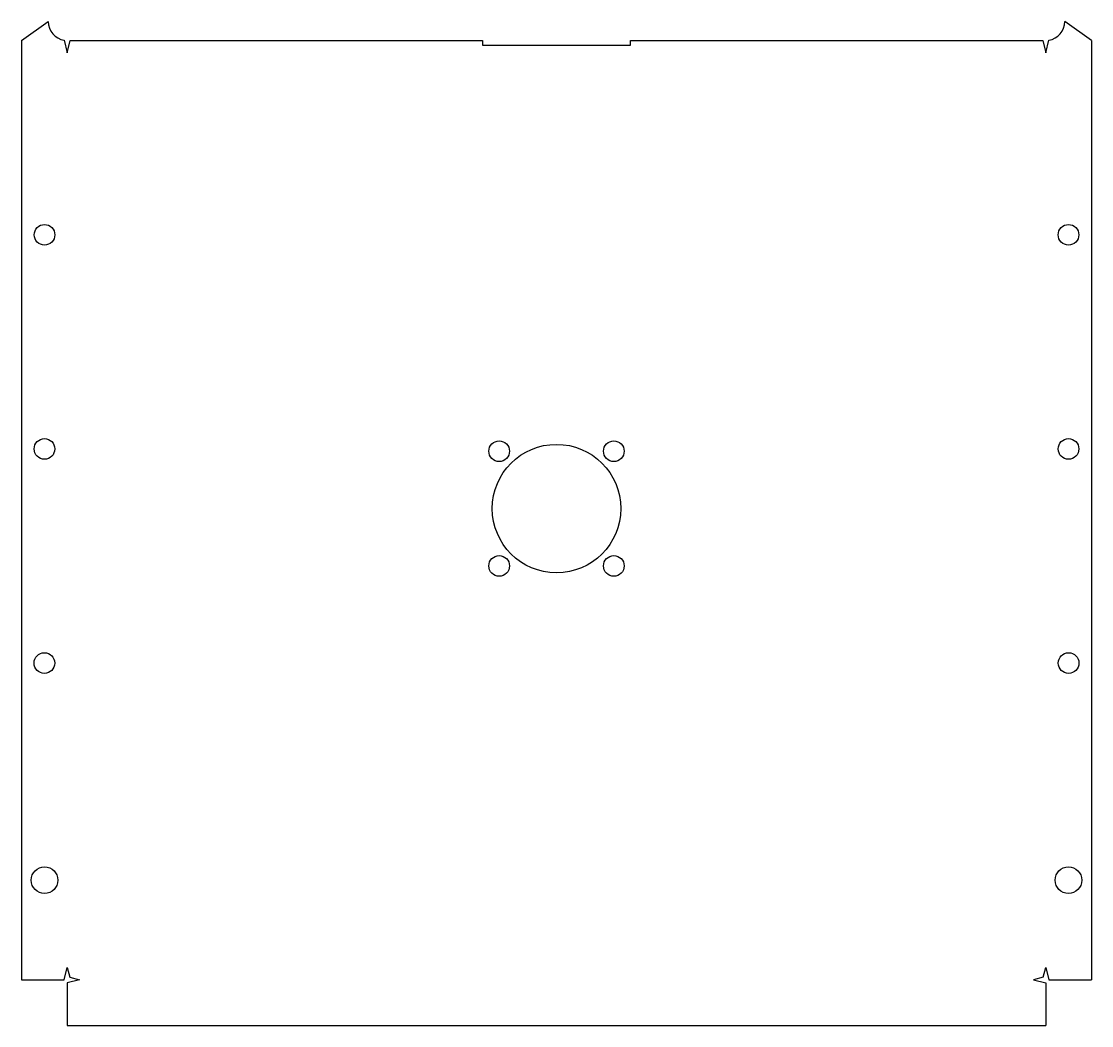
# Model space of a CAD drawing. Extents: x 894 to 1594, y 141 to 798.
import ezdxf

# ---------------------------------------------------------------- set-up
doc = ezdxf.new("R2010")
doc.units = 0
doc.layers.get('0').update_dxf_attribs({"linetype": 'CONTINUOUS'})

msp = doc.modelspace()

# ---------------------------------------------------------------- linework, layer by layer
for p, q in [((894.3, 785.45), (911.8, 797.95)), ((1594.3, 785.45), (1576.8, 797.95)), ((894.3, 785.45), (894.3, 171.45)), ((922.25, 785.62), (924.3, 777.45)), ((924.3, 777.45), (926.3, 785.45)), ((926.3, 785.45), (1195.88, 785.45)), ((1195.88, 785.45), (1195.88, 782.45)), ((1292.74, 782.45), (1292.74, 785.45)), ((1292.74, 785.45), (1562.3, 785.45)), ((1562.3, 785.45), (1564.3, 777.45)), ((1564.3, 777.45), (1566.34, 785.62)), ((1594.3, 785.45), (1594.3, 171.45)), ((1195.88, 782.45), (1292.74, 782.45)), ((922.3, 171.44), (924.3, 179.44)), ((924.3, 179.44), (925.89, 173.05)), ((1562.7, 173.05), (1564.3, 179.45)), ((1564.3, 179.45), (1566.3, 171.45)), ((894.3, 171.45), (922.3, 171.45)), ((932.3, 171.45), (924.3, 169.45)), ((924.3, 169.45), (924.3, 141.45)), ((925.89, 173.05), (932.3, 171.45)), ((926.29, 171.45), (926.3, 171.44)), ((1562.7, 173.05), (1556.3, 171.45)), ((1556.3, 171.45), (1564.3, 169.45)), ((1564.3, 169.45), (1564.3, 141.45)), ((1566.3, 171.45), (1594.3, 171.45)), ((924.3, 141.45), (1564.3, 141.45))]:
    msp.add_line(p, q)
for centre, radius in [((909.41, 658.45), 6.75), ((1579.19, 658.45), 6.75), ((909.37, 518.45), 6.75), ((1579.22, 518.45), 6.75), ((1206.8, 516.95), 6.75), ((1244.3, 479.45), 42), ((1281.8, 516.95), 6.75), ((1206.8, 441.95), 6.75), ((1281.8, 441.95), 6.75), ((909.34, 378.45), 6.75), ((1579.25, 378.45), 6.75), ((909.43, 236.53), 8.75), ((1579.16, 236.53), 8.75)]:
    msp.add_circle(centre, radius)
for centre, start, end in [((924.3, 797.95), 180, 260.59812), ((1564.3, 797.95), 279.40188, 0)]:
    msp.add_arc(centre, 12.5, start, end)

doc.saveas('drawing.dxf')
